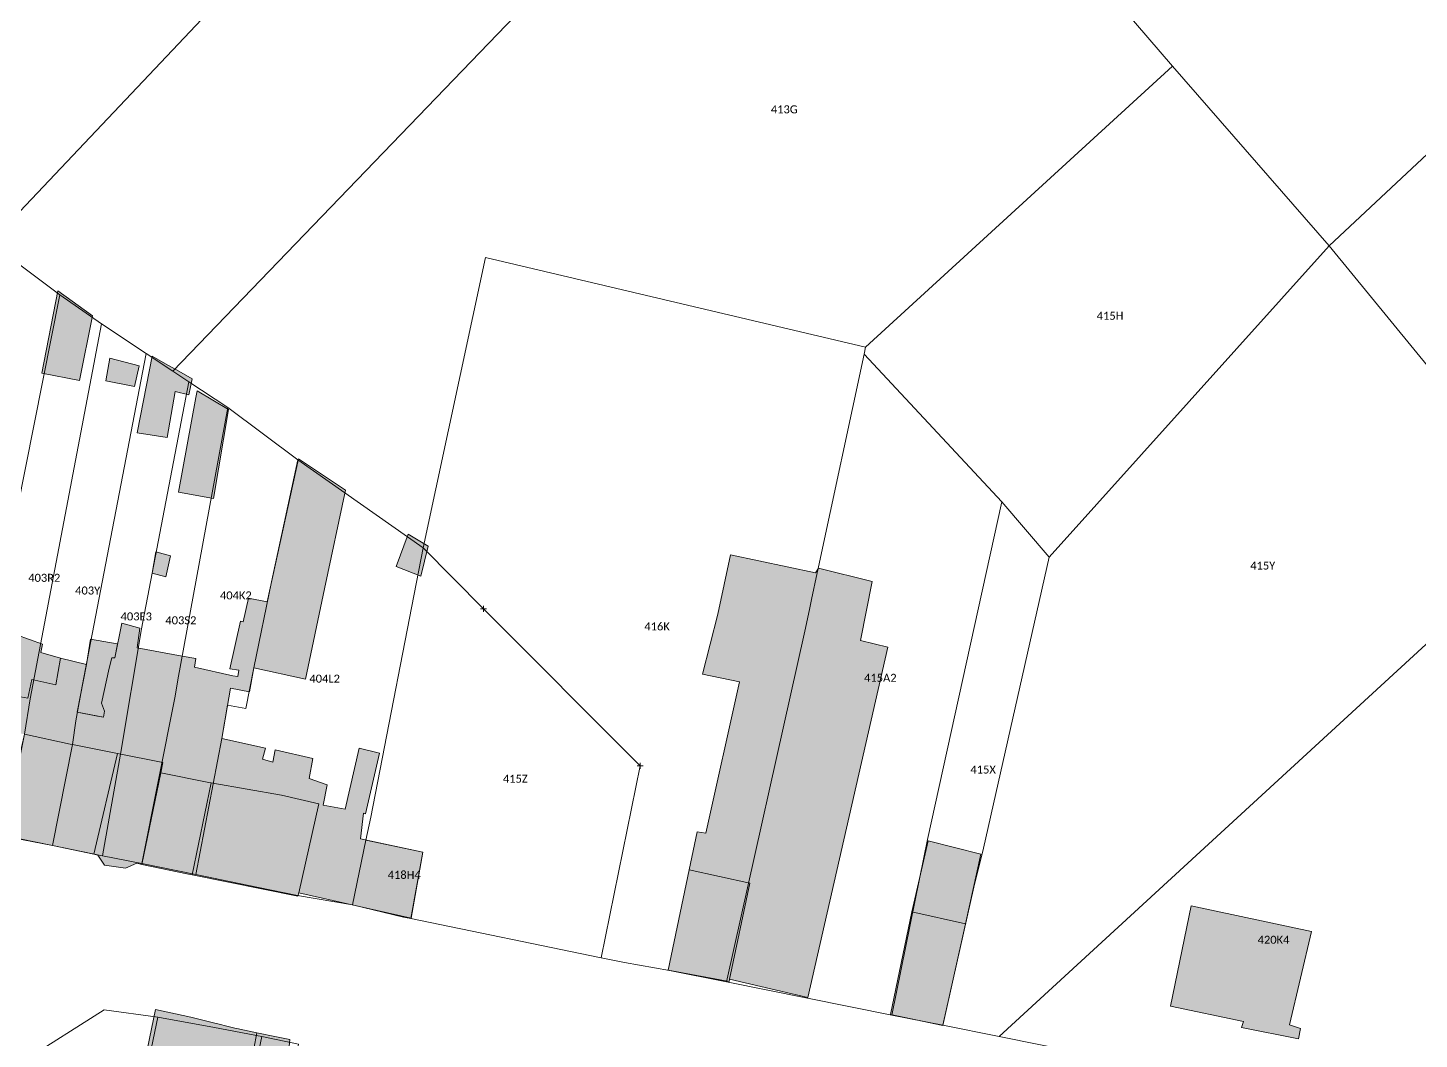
# Model space of a CAD drawing. Header units: metres. Extents: x 113120 to 240396, y 120329 to 242116.
# Drawn here: x 120415.9 to 120555.1, y 121596.9 to 121698.1 of the extents above; entities that cross this region are included whole.
import ezdxf

# ---------------------------------------------------------------- set-up
doc = ezdxf.new("R2010")
doc.units = ezdxf.units.M
doc.header["$LTSCALE"] = 3
doc.header["$PDMODE"] = 2
doc.header["$PDSIZE"] = 0.3
for name, color, linetype, lineweight in [('Bpn_CaPa', 78, 'Continuous', 0), ('Bpn_ReBu', 4, 'Continuous', 0), ('Bpt_CaNu', 7, 'Continuous', 0), ('Bpt_PrSt', 7, 'Continuous', 0), ('Hachure bâtiment', 11, 'Continuous', 0)]:
    doc.layers.add(name, color=color, linetype=linetype, lineweight=lineweight)
doc.styles.add('Legend', font='')
doc.styles.get('Legend').set_extended_font_data('Calibri')

msp = doc.modelspace()

# ---------------------------------------------------------------- hatches: boundary and pattern name
at = {"layer": 'Hachure bâtiment'}
h = msp.add_hatch(color=256, dxfattribs=at)
h.dxf.hatch_style = 1
h.paths.add_polyline_path([(120422.39, 121669.25), (120421.1, 121662.8), (120417.35, 121663.52), (120418.95, 121671.75)])
h = msp.add_hatch(color=256, dxfattribs=at)
h.dxf.hatch_style = 1
h.paths.add_polyline_path([(120427.07, 121664.25), (120426.59, 121662.2), (120423.74, 121662.77), (120424.14, 121665.03)])
h = msp.add_hatch(color=256, dxfattribs=at)
h.dxf.hatch_style = 1
h.paths.add_polyline_path([(120427.81, 121662.33), (120428.38, 121665.22), (120429.71, 121664.46), (120431.02, 121663.73), (120432.36, 121662.97), (120432.04, 121661.36), (120430.66, 121661.68), (120429.87, 121657.09), (120426.88, 121657.57)])
h = msp.add_hatch(color=256, dxfattribs=at)
h.dxf.hatch_style = 1
h.paths.add_polyline_path([(120436, 121659.89), (120434.51, 121650.99), (120431.01, 121651.62), (120432.74, 121661.1), (120432.86, 121661.77)])
h = msp.add_hatch(color=256, dxfattribs=at)
h.dxf.hatch_style = 1
h.paths.add_polyline_path([(120447.7, 121651.83), (120445.59, 121641.97), (120443.7, 121632.92), (120438.55, 121634.08), (120438.1, 121631.68), (120436.19, 121632.03), (120435.34, 121627), (120439.7, 121626.05), (120439.39, 121624.92), (120440.45, 121624.65), (120440.67, 121625.88), (120444.45, 121625), (120444.07, 121623), (120445.87, 121622.37), (120445.47, 121620.32), (120447.65, 121619.95), (120449.05, 121626.05), (120451.1, 121625.52), (120449.7, 121619.48), (120449.5, 121619.52), (120449.19, 121616.97), (120455.42, 121615.63), (120454.25, 121609.05), (120443.03, 121611.57), (120445.05, 121620.48), (120441.3, 121621.35), (120434.42, 121622.54), (120434.27, 121622.56), (120434.05, 121622.61), (120429.22, 121623.57), (120429.42, 121624.6), (120424.9, 121625.5), (120420.57, 121626.36), (120420.39, 121626.39), (120420.17, 121626.44), (120415.62, 121627.42), (120410.48, 121628.52), (120410.3, 121628.56), (120410.08, 121628.6), (120403.9, 121629.84), (120403.68, 121629.89), (120403.59, 121629.91), (120405.35, 121636.95), (120411.74, 121635.65), (120411.82, 121637.43), (120412.34, 121637.25), (120412.79, 121639.83), (120413.74, 121639.57), (120413.35, 121637.88), (120414.82, 121637.37), (120413.74, 121631.43), (120415.94, 121631.05), (120416.35, 121632.91), (120418.75, 121632.37), (120419.19, 121635.03), (120421.8, 121634.41), (120420.87, 121629.63), (120423.5, 121629.12), (120423.62, 121629.75), (120423.3, 121630.52), (120424.07, 121634.03), (120424.34, 121635.08), (120424.65, 121635.08), (120425.34, 121638.52), (120427.15, 121638.03), (120426.87, 121636.05), (120431.37, 121635.25), (120432.75, 121635), (120432.59, 121634.12), (120436.45, 121633.28), (120436.95, 121633.2), (120437.02, 121633.83), (120436.14, 121633.97), (120437.19, 121638.72), (120437.47, 121638.65), (120437.99, 121641.03), (120439.87, 121640.65), (120442.99, 121654.97)])
h = msp.add_hatch(color=256, dxfattribs=at)
h.dxf.hatch_style = 1
h.paths.add_polyline_path([(120455.95, 121646.23), (120455.22, 121643.23), (120452.77, 121644.2), (120453.95, 121647.43)])
h = msp.add_hatch(color=256, dxfattribs=at)
h.dxf.hatch_style = 1
h.paths.add_polyline_path([(120430.19, 121645.28), (120429.74, 121643.15), (120428.37, 121643.53), (120428.75, 121645.65)], flags=17)
h = msp.add_hatch(color=256, dxfattribs=at)
h.dxf.hatch_style = 1
h.paths.add_polyline_path([(120494.7, 121643.57), (120494.99, 121644.02), (120500.37, 121642.7), (120499.19, 121636.8), (120501.92, 121636.12), (120493.92, 121601.12), (120486.11, 121602.93), (120488.12, 121612.52), (120482.06, 121613.88), (120482.87, 121617.68), (120483.74, 121617.53), (120487.09, 121632.67), (120483.39, 121633.42), (120484.92, 121639.42), (120486.2, 121645.37)])
h = msp.add_hatch(color=256, dxfattribs=at)
h.dxf.hatch_style = 1
h.paths.add_polyline_path([(120417.23, 121635.61), (120419.19, 121635.03), (120418.75, 121632.37), (120416.35, 121632.91), (120415.94, 121631.05), (120413.74, 121631.43), (120414.82, 121637.37), (120417.42, 121636.43)], flags=17)
h = msp.add_hatch(color=256, dxfattribs=at)
h.dxf.hatch_style = 1
h.paths.add_polyline_path([(120421.77, 121634.23), (120421.8, 121634.41), (120422.21, 121636.94), (120424.86, 121636.45), (120424.92, 121636.44), (120424.65, 121635.08), (120424.61, 121635.08), (120424.55, 121635.08), (120424.34, 121635.08), (120424.07, 121634.03), (120423.3, 121630.52), (120423.62, 121629.75), (120423.5, 121629.12), (120422.95, 121629.23), (120422.92, 121629.23), (120420.87, 121629.63)], flags=17)
h = msp.add_hatch(color=256, dxfattribs=at)
h.dxf.hatch_style = 1
h.paths.add_polyline_path([(120420.17, 121626.44), (120420.39, 121626.39), (120418.39, 121616.29), (120413.34, 121617.33), (120415.62, 121627.42)], flags=17)
h = msp.add_hatch(color=256, dxfattribs=at)
h.dxf.hatch_style = 1
h.paths.add_polyline_path([(120420.57, 121626.36), (120424.9, 121625.5), (120422.55, 121615.43), (120418.39, 121616.29), (120420.39, 121626.39)], flags=17)
h = msp.add_hatch(color=256, dxfattribs=at)
h.dxf.hatch_style = 1
h.paths.add_polyline_path([(120429.42, 121624.6), (120429.22, 121623.57), (120427.33, 121614.41), (120426.82, 121614.52), (120425.7, 121614.05), (120423.62, 121614.35), (120422.95, 121615.35), (120422.55, 121615.43), (120424.9, 121625.5)], flags=17)
h = msp.add_hatch(color=256, dxfattribs=at)
h.dxf.hatch_style = 1
h.paths.add_polyline_path([(120434.05, 121622.61), (120434.27, 121622.56), (120432.37, 121613.37), (120431.82, 121613.48), (120427.33, 121614.41), (120429.22, 121623.57)], flags=17)
h = msp.add_hatch(color=256, dxfattribs=at)
h.dxf.hatch_style = 1
h.paths.add_polyline_path([(120434.42, 121622.54), (120441.3, 121621.35), (120445.05, 121620.48), (120443.03, 121611.57), (120442.95, 121611.23), (120432.37, 121613.37), (120434.27, 121622.56)], flags=17)
h = msp.add_hatch(color=256, dxfattribs=at)
h.dxf.hatch_style = 1
h.paths.add_polyline_path([(120511.24, 121615.42), (120509.7, 121608.47), (120504.34, 121609.67), (120505.97, 121616.77)])
h = msp.add_hatch(color=256, dxfattribs=at)
h.dxf.hatch_style = 1
h.paths.add_polyline_path([(120488.12, 121612.52), (120486.11, 121602.93), (120486.07, 121602.72), (120479.97, 121603.83), (120482.06, 121613.88)])
h = msp.add_hatch(color=256, dxfattribs=at)
h.dxf.hatch_style = 1
h.paths.add_polyline_path([(120544.29, 121607.7), (120542.1, 121598.38), (120543.17, 121598.02), (120542.97, 121596.98), (120537.27, 121598.12), (120537.5, 121598.7), (120530.19, 121600.23), (120532.27, 121610.27)])
h = msp.add_hatch(color=256, dxfattribs=at)
h.dxf.hatch_style = 1
h.paths.add_polyline_path([(120509.7, 121608.47), (120507.44, 121598.32), (120502.19, 121599.4), (120504.34, 121609.67)])
h = msp.add_hatch(color=256, dxfattribs=at)
h.dxf.hatch_style = 1
h.paths.add_polyline_path([(120434.81, 121576.62), (120433.33, 121576.93), (120432.46, 121577.11), (120431.6, 121577.29), (120432.68, 121582.46), (120433.54, 121582.28), (120433.95, 121584.23), (120433.09, 121584.41), (120432.96, 121584.43), (120431.6, 121584.72), (120432.23, 121587.75), (120426.43, 121588.95), (120428.7, 121599.89), (120432.25, 121599.15), (120434.49, 121598.58), (120434.94, 121598.47), (120435.96, 121598.21), (120436.62, 121598.04), (120436.82, 121598), (120438.83, 121597.58), (120436.82, 121586.9), (120436.8, 121586.8), (120436.22, 121583.75), (120435.85, 121581.8), (120435.49, 121579.88)])
h = msp.add_hatch(color=256, dxfattribs=at)
h.dxf.hatch_style = 1
h.paths.add_polyline_path([(120439.22, 121579.1), (120435.49, 121579.88), (120436.82, 121586.9), (120438.83, 121597.58), (120440.79, 121597.17), (120442.14, 121596.89), (120441.27, 121587.82), (120439.56, 121580.64)])

# ---------------------------------------------------------------- linework, layer by layer
at = {"layer": 'Bpn_CaPa'}
for points in [[(120602.1, 121663.83), (120574.47, 121641.87), (120568.87, 121648.4), (120546.06, 121676.27), (120597.21, 121724.15), (120695.04, 121809.74), (120734.53, 121775.43), (120753.46, 121792.45), (120757.04, 121789.93), (120802.65, 121760.64), (120794.76, 121747.04), (120816.84, 121743.44), (120858.68, 121721.25), (120837.53, 121725.8), (120716.8, 121747.4), (120709.26, 121712.38), (120697.11, 121653.9), (120696.54, 121651.2), (120691.29, 121636.31), (120679.82, 121628.58), (120672.49, 121637.49), (120668.4, 121642.13), (120631.16, 121686.66), (120602.1, 121663.83)], [(120546.06, 121676.27), (120530.39, 121694.23), (120497.09, 121732.94), (120483.01, 121748.65), (120475.12, 121757.44), (120515.23, 121797.19), (120597.21, 121724.15), (120546.06, 121676.27)], [(120419.13, 121671.35), (120413.53, 121675.57), (120412.16, 121676.61), (120434.51, 121700.15), (120483.01, 121748.65), (120497.09, 121732.94), (120430.43, 121663.72), (120427.76, 121665.5), (120423.32, 121668.47), (120419.13, 121671.35)], [(120412.16, 121676.61), (120364.05, 121709.44), (120393.88, 121735.58), (120434.51, 121700.15), (120412.16, 121676.61)], [(120455.46, 121646.05), (120442.95, 121654.85), (120435.95, 121660.1), (120432.02, 121662.67), (120430.43, 121663.72), (120497.09, 121732.94), (120530.39, 121694.23), (120499.7, 121666.13), (120461.7, 121675.1), (120455.46, 121646.05)], [(120546.06, 121676.27), (120518.04, 121645.13), (120513.32, 121650.66), (120499.55, 121665.43), (120499.7, 121666.13), (120530.39, 121694.23), (120546.06, 121676.27)], [(120546.06, 121676.27), (120568.87, 121648.4), (120564.76, 121644.69), (120513.05, 121597.22), (120507.44, 121598.34), (120510.51, 121612.12), (120511.5, 121616.03), (120518.04, 121645.13), (120546.06, 121676.27)], [(120419.13, 121671.35), (120412.27, 121636.92), (120411.96, 121635.13), (120408.64, 121618.23), (120401.42, 121619.64), (120403.48, 121629.93), (120404.98, 121637.07), (120406.23, 121642.63), (120413.53, 121675.57), (120419.13, 121671.35)], [(120455.46, 121646.05), (120461.7, 121675.1), (120499.7, 121666.13), (120499.55, 121665.43), (120495, 121644.15), (120494.87, 121643.56), (120494.29, 121640.89), (120494.08, 121639.89), (120493.62, 121637.72), (120485.78, 121602.66), (120480.09, 121603.82), (120475.61, 121604.61), (120473.27, 121605.08), (120477.15, 121624.26), (120461.51, 121639.97), (120455.46, 121646.05)], [(120419.13, 121671.35), (120423.32, 121668.47), (120416.17, 121630.96), (120415.62, 121627.42), (120413.58, 121617.25), (120408.64, 121618.23), (120411.96, 121635.13), (120412.27, 121636.92), (120419.13, 121671.35)], [(120418.39, 121616.29), (120413.58, 121617.25), (120415.62, 121627.42), (120416.17, 121630.96), (120423.32, 121668.47), (120427.76, 121665.5), (120421.38, 121632.25), (120420.75, 121628.78), (120420.42, 121626.39), (120418.39, 121616.29)], [(120418.39, 121616.29), (120420.42, 121626.39), (120420.75, 121628.78), (120421.38, 121632.25), (120427.76, 121665.5), (120430.43, 121663.72), (120432.02, 121662.67), (120427.29, 121637.97), (120425.21, 121625.44), (120423.42, 121615.27), (120418.39, 121616.29)], [(120499.55, 121665.43), (120513.32, 121650.66), (120505.9, 121616.9), (120505.09, 121612.97), (120502.32, 121599.35), (120493.9, 121601.03), (120485.78, 121602.66), (120493.62, 121637.72), (120494.08, 121639.89), (120494.29, 121640.89), (120494.87, 121643.56), (120495, 121644.15), (120499.55, 121665.43)], [(120432.02, 121662.67), (120435.95, 121660.1), (120430.94, 121632.88), (120430.66, 121631.23), (120427.35, 121614.49), (120423.42, 121615.27), (120425.21, 121625.44), (120427.29, 121637.97), (120432.02, 121662.67)], [(120442.95, 121654.85), (120440.3, 121642.65), (120438.55, 121634.08), (120437.74, 121629.99), (120435.9, 121630.33), (120435.34, 121627), (120432.72, 121613.39), (120427.35, 121614.49), (120430.66, 121631.23), (120430.94, 121632.88), (120435.95, 121660.1), (120442.95, 121654.85)], [(120455.46, 121646.05), (120450.22, 121619.14), (120449.74, 121616.85), (120448.41, 121610.36), (120442.89, 121611.31), (120438.83, 121612.14), (120432.72, 121613.39), (120435.34, 121627), (120435.9, 121630.33), (120437.74, 121629.99), (120438.55, 121634.08), (120440.3, 121642.65), (120442.95, 121654.85), (120455.46, 121646.05)], [(120502.32, 121599.35), (120505.09, 121612.97), (120505.9, 121616.9), (120513.32, 121650.66), (120518.04, 121645.13), (120511.5, 121616.03), (120510.51, 121612.12), (120507.44, 121598.34), (120502.32, 121599.35)], [(120455.46, 121646.05), (120461.51, 121639.97), (120477.15, 121624.26), (120473.27, 121605.08), (120454.24, 121609), (120455.42, 121615.63), (120449.74, 121616.85), (120450.22, 121619.14), (120455.46, 121646.05)], [(120564.76, 121644.69), (120562.94, 121630.77), (120560.22, 121615.27), (120557.13, 121596.21), (120555.37, 121588.67), (120513.05, 121597.22), (120564.76, 121644.69)], [(120448.41, 121610.36), (120449.74, 121616.85), (120455.42, 121615.63), (120454.24, 121609), (120453.51, 121609.15), (120448.41, 121610.36)], [(120428.92, 121599.15), (120426.82, 121589.06), (120423.36, 121574.6), (120425.32, 121574.87), (120425.56, 121572.11), (120418.25, 121571.41), (120415.48, 121594.75), (120423.57, 121599.88), (120428.92, 121599.15)], [(120428.92, 121599.15), (120434.59, 121598.11), (120439.32, 121597.22), (120435.99, 121581.39), (120435.11, 121577.48), (120432.65, 121567.51), (120436.4, 121566.76), (120440.84, 121565.87), (120444.63, 121565.1), (120448.59, 121564.31), (120449.6, 121564.1), (120449.73, 121563.02), (120434.27, 121561.02), (120429.73, 121560.46), (120429.32, 121563.44), (120429.23, 121564.11), (120419.29, 121562.89), (120418.25, 121571.41), (120425.56, 121572.11), (120425.32, 121574.87), (120423.36, 121574.6), (120426.82, 121589.06), (120428.92, 121599.15)], [(120443, 121596.45), (120439.48, 121580.61), (120436.4, 121566.76), (120432.65, 121567.51), (120435.11, 121577.48), (120435.99, 121581.39), (120439.32, 121597.22), (120443, 121596.45)]]:
    msp.add_lwpolyline(points, close=True, dxfattribs=at)
at = {"layer": 'Bpn_ReBu'}
for points in [[(120422.39, 121669.25), (120421.1, 121662.8), (120417.35, 121663.52), (120418.95, 121671.75), (120422.39, 121669.25)], [(120427.07, 121664.25), (120426.59, 121662.2), (120423.74, 121662.77), (120424.14, 121665.03), (120427.07, 121664.25)], [(120427.81, 121662.33), (120428.38, 121665.22), (120429.71, 121664.46), (120431.02, 121663.73), (120432.36, 121662.97), (120432.04, 121661.36), (120430.66, 121661.68), (120429.87, 121657.09), (120426.88, 121657.57), (120427.81, 121662.33)], [(120436, 121659.89), (120434.51, 121650.99), (120431.01, 121651.62), (120432.74, 121661.1), (120432.86, 121661.77), (120436, 121659.89)], [(120455.95, 121646.23), (120455.22, 121643.23), (120452.77, 121644.2), (120453.95, 121647.43), (120455.95, 121646.23)], [(120430.19, 121645.28), (120429.74, 121643.15), (120428.37, 121643.53), (120428.75, 121645.65), (120430.19, 121645.28)], [(120494.7, 121643.57), (120494.99, 121644.02), (120500.37, 121642.7), (120499.19, 121636.8), (120501.92, 121636.12), (120493.92, 121601.12), (120486.11, 121602.93), (120488.12, 121612.52), (120482.06, 121613.88), (120482.87, 121617.68), (120483.74, 121617.53), (120487.09, 121632.67), (120483.39, 121633.42), (120484.92, 121639.42), (120486.2, 121645.37), (120494.7, 121643.57)], [(120417.23, 121635.61), (120419.19, 121635.03), (120418.75, 121632.37), (120416.35, 121632.91), (120415.94, 121631.05), (120413.74, 121631.43), (120414.82, 121637.37), (120417.42, 121636.43), (120417.23, 121635.61)], [(120421.77, 121634.23), (120421.8, 121634.41), (120422.21, 121636.94), (120424.86, 121636.45), (120424.92, 121636.44), (120424.65, 121635.08), (120424.61, 121635.08), (120424.55, 121635.08), (120424.34, 121635.08), (120424.07, 121634.03), (120423.3, 121630.52), (120423.62, 121629.75), (120423.5, 121629.12), (120422.95, 121629.23), (120422.92, 121629.23), (120420.87, 121629.63), (120421.77, 121634.23)], [(120420.17, 121626.44), (120420.39, 121626.39), (120418.39, 121616.29), (120413.34, 121617.33), (120415.62, 121627.42), (120420.17, 121626.44)], [(120420.57, 121626.36), (120424.9, 121625.5), (120422.55, 121615.43), (120418.39, 121616.29), (120420.39, 121626.39), (120420.57, 121626.36)], [(120429.42, 121624.6), (120429.22, 121623.57), (120427.33, 121614.41), (120426.82, 121614.52), (120425.7, 121614.05), (120423.62, 121614.35), (120422.95, 121615.35), (120422.55, 121615.43), (120424.9, 121625.5), (120429.42, 121624.6)], [(120434.05, 121622.61), (120434.27, 121622.56), (120432.37, 121613.37), (120431.82, 121613.48), (120427.33, 121614.41), (120429.22, 121623.57), (120434.05, 121622.61)], [(120434.42, 121622.54), (120441.3, 121621.35), (120445.05, 121620.48), (120443.03, 121611.57), (120442.95, 121611.23), (120432.37, 121613.37), (120434.27, 121622.56), (120434.42, 121622.54)], [(120511.24, 121615.42), (120509.7, 121608.47), (120504.34, 121609.67), (120505.97, 121616.77), (120511.24, 121615.42)], [(120488.12, 121612.52), (120486.11, 121602.93), (120486.07, 121602.72), (120479.97, 121603.83), (120482.06, 121613.88), (120488.12, 121612.52)], [(120544.29, 121607.7), (120542.1, 121598.38), (120543.17, 121598.02), (120542.97, 121596.98), (120537.27, 121598.12), (120537.5, 121598.7), (120530.19, 121600.23), (120532.27, 121610.27), (120544.29, 121607.7)], [(120509.7, 121608.47), (120507.44, 121598.32), (120502.19, 121599.4), (120504.34, 121609.67), (120509.7, 121608.47)], [(120439.22, 121579.1), (120435.49, 121579.88), (120436.82, 121586.9), (120438.83, 121597.58), (120440.79, 121597.17), (120442.14, 121596.89), (120441.27, 121587.82), (120439.56, 121580.64), (120439.22, 121579.1)]]:
    msp.add_lwpolyline(points, close=True, dxfattribs=at)
for points in [[(120415.94, 121631.05), (120416.35, 121632.91), (120418.75, 121632.37), (120419.19, 121635.03), (120421.8, 121634.41), (120420.87, 121629.63), (120423.5, 121629.12), (120423.62, 121629.75), (120423.3, 121630.52), (120424.07, 121634.03), (120424.34, 121635.08), (120424.65, 121635.08), (120425.34, 121638.52), (120427.15, 121638.03), (120426.87, 121636.05), (120431.37, 121635.25), (120432.75, 121635), (120432.59, 121634.12), (120436.45, 121633.28), (120436.95, 121633.2), (120437.02, 121633.83), (120436.14, 121633.97), (120437.19, 121638.72), (120437.47, 121638.65), (120437.99, 121641.03), (120439.87, 121640.65), (120442.99, 121654.97), (120447.7, 121651.83), (120447.7, 121651.83), (120445.59, 121641.97), (120443.7, 121632.92), (120438.55, 121634.08), (120438.1, 121631.68), (120436.19, 121632.03), (120435.34, 121627), (120439.7, 121626.05), (120439.39, 121624.92), (120440.45, 121624.65), (120440.67, 121625.88), (120444.45, 121625), (120444.07, 121623), (120445.87, 121622.37), (120445.47, 121620.32), (120447.65, 121619.95), (120449.05, 121626.05), (120451.1, 121625.52), (120449.7, 121619.48), (120449.5, 121619.52), (120449.19, 121616.97), (120455.42, 121615.63), (120454.25, 121609.05), (120443.03, 121611.57), (120445.05, 121620.48), (120441.3, 121621.35), (120434.42, 121622.54), (120434.27, 121622.56), (120434.05, 121622.61), (120429.22, 121623.57), (120429.42, 121624.6), (120424.9, 121625.5), (120420.57, 121626.36), (120420.39, 121626.39), (120420.17, 121626.44), (120415.62, 121627.42)], [(120426.43, 121588.95), (120428.7, 121599.89), (120432.25, 121599.15), (120434.49, 121598.58), (120434.94, 121598.47), (120435.96, 121598.21), (120436.62, 121598.04), (120436.82, 121598), (120438.83, 121597.58), (120436.82, 121586.9)]]:
    msp.add_lwpolyline(points, dxfattribs=at)
at = {"layer": 'Bpt_PrSt'}
for p in [(120461.51, 121639.97), (120477.15, 121624.26)]:
    msp.add_point(p, dxfattribs=at)

# ---------------------------------------------------------------- texts
at = {"layer": 'Bpt_CaNu', "char_height": 0.8, "attachment_point": 7, "style": 'Legend'}
for s, insert in [('413G', (120490.23, 121689.5)), ('415H', (120522.81, 121668.86)), ('415Y', (120538.16, 121643.88)), ('403R2', (120415.98, 121642.66)), ('403Y', (120420.67, 121641.39)), ('404K2', (120435.15, 121640.9)), ('403E3', (120425.21, 121638.8)), ('403S2', (120429.69, 121638.41)), ('416K', (120477.58, 121637.8)), ('404L2', (120444.09, 121632.58)), ('415A2', (120499.55, 121632.66)), ('415X', (120510.18, 121623.49)), ('415Z', (120463.44, 121622.57)), ('418H4', (120451.92, 121612.96)), ('420K4', (120538.9, 121606.47))]:
    msp.add_mtext(s, dxfattribs=dict(at, insert=insert))

doc.saveas('drawing.dxf')
